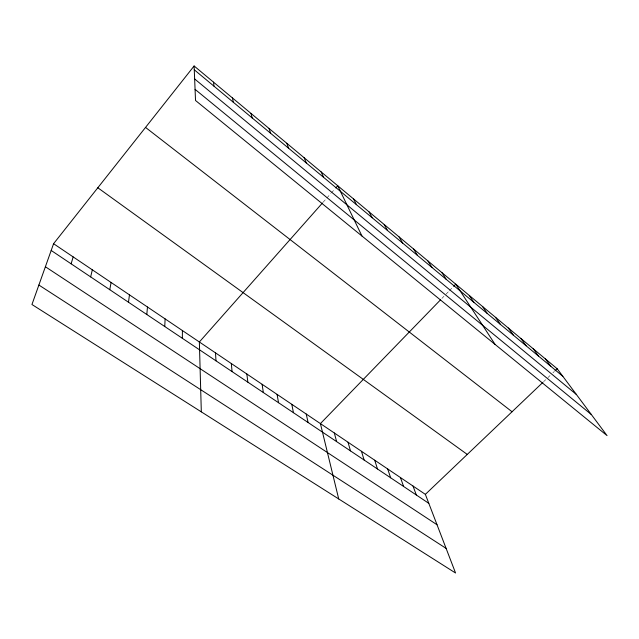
<?xml version="1.0" encoding="UTF-8"?>
<svg xmlns="http://www.w3.org/2000/svg" width="639" height="639" viewBox="0 0 639 639"><rect width="100%" height="100%" fill="white"/><g stroke="black" fill="none" stroke-linecap="round" stroke-linejoin="round"><path stroke-width="0.48" stroke-dasharray="3.19 2.4" d="M323.102 202.259L325.618 199.416M326.896 197.978L330.714 193.657M331.353 192.938L334.54 189.344M441.892 298.429L443.953 296.304M446.038 294.164L448.81 291.304M449.505 290.585L452.971 287.015M543.621 381.675L545.746 379.654M547.895 377.609L550.035 375.564M552.895 372.841L554.325 371.475"/><path stroke-width="0.96" d="M182.347 338.295L182.411 330.563M164.758 326.521L165.118 318.901M146.81 314.5L147.473 307.008M128.479 302.223L129.469 294.867M109.772 289.699L111.09 282.478M90.658 276.895L92.32 269.826M71.129 263.819L73.158 256.902M53.588 243.707L31.95 304.507L455.559 573.015L425.366 494.362L53.588 243.707L194.112 65.985L557.184 368.751L607.05 435.606L195.526 100.491L194.112 65.985M322.471 202.97L199.36 341.985L201.317 411.859M335.81 187.898L337.727 185.741L361.954 236.023M440.519 299.843L320.403 423.593L338.718 498.955M453.666 286.296L455.743 284.155L495.113 344.453M425.366 494.362L542.91 382.354M555.043 370.796L557.184 368.751M38.875 285.042L446.11 548.39M45.385 266.743L437.036 524.763M51.184 250.464L428.817 503.356M97.815 187.77L467.269 454.433M145.54 127.417L512.055 411.756M195.071 89.356L591.363 414.567M194.639 78.956L576.37 394.471M194.264 69.779L562.855 376.339M545.291 358.83L550.826 366.339M533.19 348.734L538.581 356.155M520.865 338.454L526.113 345.787M508.309 327.991L513.413 335.219M495.529 317.335L500.473 324.46M482.517 306.48L487.293 313.501M469.258 295.426L473.866 302.327M441.972 272.677L446.222 279.339M427.946 260.976L431.996 267.501M413.641 249.042L417.491 255.44M399.048 236.877L402.69 243.132M384.175 224.473L387.593 230.575M368.999 211.821L372.194 217.763M353.519 198.913L356.474 204.688M321.113 171.891L323.542 177.299M304.14 157.737L306.281 162.945M286.799 143.272L288.644 148.28M413.018 486.031L416.316 494.977M400.453 477.565L403.6 486.463M387.681 468.954L390.661 477.804M269.075 128.495L270.616 133.279M374.686 460.192L377.505 468.986M361.466 451.286L364.11 460.016M348.023 442.212L350.484 450.894M250.959 113.391L252.173 117.943M334.333 432.986L336.609 441.597M306.225 414.032L308.102 422.507M232.436 97.943L233.315 102.256M291.783 404.303L293.453 412.698M277.086 394.391L278.532 402.714M262.11 384.295L263.332 392.53M213.49 82.143L214.017 86.201M246.862 374.015L247.844 382.162M231.326 363.543L232.061 371.594M215.495 352.864L215.982 360.819"/></g></svg>
